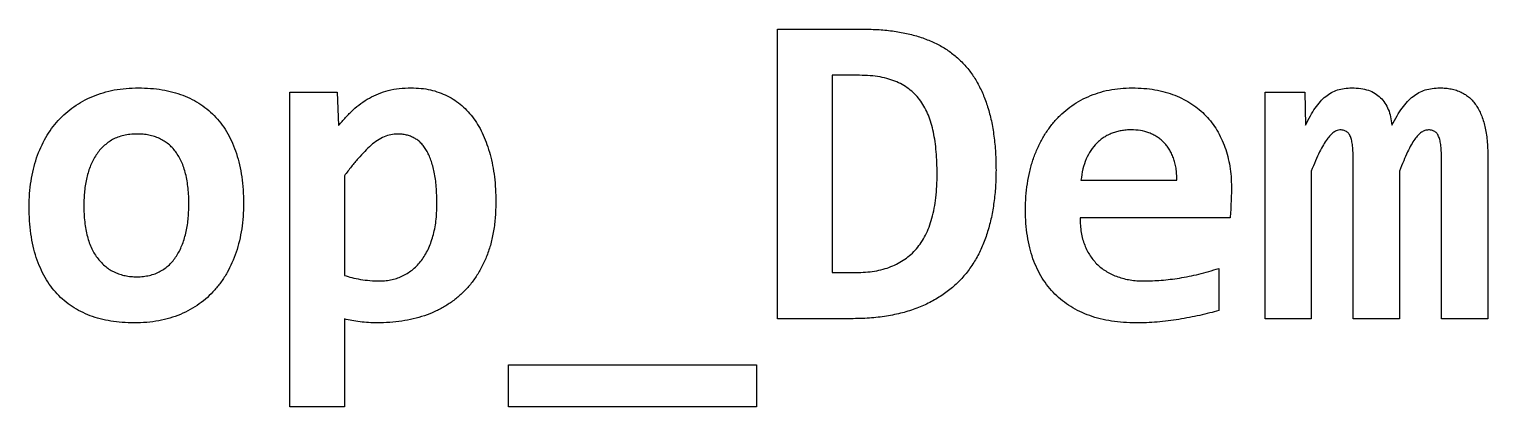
# Model space of a CAD drawing. Extents: x 0 to 260, y 0 to 99.
# Drawn here: x 160.17 to 176.14, y 24.55 to 28.7 of the extents above; entities that cross this region are included whole.
import ezdxf

# ---------------------------------------------------------------- set-up
doc = ezdxf.new("R2010")
doc.units = 0
doc.layers.get('0').update_dxf_attribs({"linetype": 'CONTINUOUS'})

msp = doc.modelspace()

# ---------------------------------------------------------------- linework, layer by layer
at = {"color": 7}
for points in [[(168.358801, 25.520751), (168.358801, 28.695751), (169.297064, 28.695751)], [(169.258237, 28.189629), (168.95699, 28.189629), (168.95699, 26.026951), (169.217258, 26.026951)], [(163.61931, 24.554466), (163.021121, 24.554466), (163.021121, 28.005532), (163.539501, 28.005532), (163.553868, 27.638872)], [(174.202643, 27.13791), (174.202643, 25.52083), (173.696482, 25.52083), (173.696482, 28.005611), (174.130745, 28.005611), (174.140085, 27.643979)], [(175.168946, 25.520751), (174.662788, 25.520751), (174.662788, 27.218264)], [(176.135146, 27.301555), (176.135197, 25.520724), (175.629091, 25.520724), (175.629091, 27.218238)], [(163.619323, 27.088248), (163.619323, 25.996154)], [(171.681913, 27.039115), (172.730179, 27.039247)], [(175.168946, 27.137884), (175.168946, 25.520751)], [(173.31322, 26.625201), (171.671843, 26.625201)], [(173.190321, 26.07291), (173.190321, 25.61272)], [(164.075152, 25.938739), (164.075139, 25.938581)], [(163.61932, 25.518607), (163.61931, 24.554466)], [(169.163328, 25.520671), (168.358801, 25.520751)], [(172.146367, 25.479555), (172.14637, 25.479767)]]:
    msp.add_lwpolyline(points, dxfattribs=at)
for points in [[(170.104475, 27.234113)], [(160.173249, 26.893224)], [(161.418508, 25.984539)], [(168.128728, 24.554466), (165.413873, 24.554466), (165.413873, 25.014603), (168.128728, 25.014603)]]:
    msp.add_lwpolyline(points, close=True, dxfattribs=at)
for points in [[(169.297064, 28.695751), (169.355833, 28.695751), (169.4146, 28.693105), (169.473216, 28.68993)], [(169.473216, 28.68993), (169.528273, 28.68649), (169.583195, 28.680405), (169.637861, 28.672732)], [(169.637861, 28.672732), (169.689502, 28.665323), (169.740916, 28.656328), (169.791721, 28.644686)], [(169.791721, 28.644686), (169.839555, 28.633573), (169.886855, 28.62008), (169.933361, 28.604416)], [(169.933361, 28.604416), (169.977803, 28.589335), (170.021523, 28.572164), (170.064213, 28.552664)], [(170.064213, 28.552664), (170.105192, 28.533878), (170.145223, 28.513029), (170.183564, 28.489376)], [(170.183564, 28.489376), (170.221161, 28.466092), (170.257137, 28.440348), (170.291411, 28.412461)], [(170.291411, 28.412461), (170.325246, 28.384918), (170.357424, 28.355391), (170.387753, 28.324011)], [(170.387753, 28.324011), (170.418387, 28.29234), (170.447131, 28.258791), (170.473312, 28.223363)], [(169.375423, 28.185396), (169.336445, 28.188306), (169.297339, 28.1891), (169.258237, 28.189629)], [(169.481831, 28.171637), (169.446628, 28.177987), (169.411079, 28.18275), (169.375423, 28.185396)], [(169.578893, 28.148619), (169.547003, 28.158144), (169.514565, 28.165552), (169.481831, 28.171637)], [(169.665891, 28.116975), (169.637609, 28.12941), (169.608487, 28.139729), (169.578893, 28.148619)], [(169.743538, 28.076731), (169.718588, 28.091813), (169.692611, 28.10528), (169.665891, 28.116975)], [(170.473312, 28.223363), (170.500225, 28.186957), (170.524427, 28.148539), (170.546646, 28.109037)], [(170.546646, 28.109037), (170.569744, 28.068), (170.590692, 28.025773), (170.609196, 27.982513)], [(160.756341, 27.906313), (160.791041, 27.925628), (160.826852, 27.942799), (160.863471, 27.958092)], [(160.863471, 27.958092), (160.901052, 27.973703), (160.939483, 27.987435), (160.978506, 27.999076)], [(160.978506, 27.999076), (161.018458, 28.010982), (161.059032, 28.020772), (161.100013, 28.028551)], [(161.100013, 28.028551), (161.142807, 28.036488), (161.186045, 28.042309), (161.229429, 28.045749)], [(161.229429, 28.045749), (161.27462, 28.049453), (161.319967, 28.050511), (161.365314, 28.05157)], [(161.365314, 28.05157), (161.409454, 28.05157), (161.453592, 28.048924), (161.497608, 28.046542)], [(161.497608, 28.046542), (161.539505, 28.043632), (161.58129, 28.038605), (161.622711, 28.031461)], [(161.622711, 28.031461), (161.66239, 28.024582), (161.701737, 28.015851), (161.740622, 28.005532)], [(161.740622, 28.005532), (161.777831, 27.995478), (161.814624, 27.983836), (161.850626, 27.970316)], [(161.850626, 27.970316), (161.88544, 27.957087), (161.919518, 27.941926), (161.95272, 27.925019)], [(163.89251, 27.940101), (163.924758, 27.958092), (163.958191, 27.973835), (163.992449, 27.987567)], [(163.992449, 27.987567), (164.027369, 28.00159), (164.063143, 28.013496), (164.099576, 28.022783)], [(164.099576, 28.022783), (164.138303, 28.032837), (164.177774, 28.039981), (164.217488, 28.044479)], [(164.217488, 28.044479), (164.261149, 28.049241), (164.305104, 28.050564), (164.349062, 28.051622)], [(164.349062, 28.051622), (164.385297, 28.05157), (164.421534, 28.048977), (164.457626, 28.045802)], [(164.457626, 28.045802), (164.491927, 28.042627), (164.526095, 28.0376), (164.559721, 28.029927)], [(164.559721, 28.029927), (164.592156, 28.022783), (164.624083, 28.013258), (164.655347, 28.001881)], [(164.655347, 28.001881), (164.685763, 27.990768), (164.715547, 27.978068), (164.744498, 27.963781)], [(164.744498, 27.963781), (164.773258, 27.949493), (164.801195, 27.93346), (164.8279, 27.915627)], [(169.81328, 28.027836), (169.791187, 28.045563), (169.76784, 28.061994), (169.743538, 28.076731)], [(169.874393, 27.97103), (169.855369, 27.991403), (169.834928, 28.010347), (169.81328, 28.027836)], [(169.927598, 27.905599), (169.911353, 27.928618), (169.89361, 27.950499), (169.874393, 27.97103)], [(170.609196, 27.982513), (170.62867, 27.936978), (170.645434, 27.890306), (170.660245, 27.843025)], [(171.655309, 27.902715), (171.688953, 27.922294), (171.72391, 27.939545), (171.75956, 27.955208)], [(171.75956, 27.955208), (171.79598, 27.971348), (171.833125, 27.985582), (171.871002, 27.997621)], [(171.871002, 27.997621), (171.909666, 28.009792), (171.949091, 28.019846), (171.988914, 28.027836)], [(171.988914, 28.027836), (172.029795, 28.036038), (172.071094, 28.042124), (172.112578, 28.045828)], [(172.112578, 28.045828), (172.155821, 28.049532), (172.199266, 28.050591), (172.242718, 28.051649)], [(172.242718, 28.051649), (172.285419, 28.051596), (172.32812, 28.049003), (172.370697, 28.046622)], [(172.370697, 28.046622), (172.411162, 28.043711), (172.451517, 28.038684), (172.491485, 28.031541)], [(172.491485, 28.031541), (172.529511, 28.024661), (172.567185, 28.016195), (172.604364, 28.005611)], [(172.604364, 28.005611), (172.639913, 27.995557), (172.675005, 27.983916), (172.709335, 27.970395)], [(172.709335, 27.970395), (172.742654, 27.957166), (172.77525, 27.942244), (172.807117, 27.925813)], [(174.301859, 27.901366), (174.320089, 27.921738), (174.339652, 27.940894), (174.360814, 27.958172)], [(174.360814, 27.958172), (174.38034, 27.974047), (174.401247, 27.988466), (174.423364, 28.000584)], [(174.423364, 28.000584), (174.444663, 28.012226), (174.467102, 28.022016), (174.490229, 28.029345)], [(174.490229, 28.029345), (174.514333, 28.037017), (174.539206, 28.042574), (174.564283, 28.045749)], [(174.564283, 28.045749), (174.591676, 28.049453), (174.619322, 28.050511), (174.646966, 28.05157)], [(174.646966, 28.05157), (174.679433, 28.051596), (174.711902, 28.048924), (174.744028, 28.04522)], [(174.744028, 28.04522), (174.772825, 28.041251), (174.80135, 28.034636), (174.828867, 28.025111)], [(174.828867, 28.025111), (174.853949, 28.01638), (174.878177, 28.005267), (174.900765, 27.991324)], [(174.900765, 27.991324), (174.922593, 27.97783), (174.942902, 27.961902), (174.961158, 27.943858)], [(174.961158, 27.943858), (174.979256, 27.925866), (174.995345, 27.906128), (175.009331, 27.884908)], [(175.256658, 27.901313), (175.275497, 27.921686), (175.295459, 27.940815), (175.317052, 27.958119)], [(175.317052, 27.958119), (175.337055, 27.974258), (175.358436, 27.988466), (175.381042, 28.000531)], [(175.381042, 28.000531), (175.403055, 28.012173), (175.426232, 28.021963), (175.450063, 28.029292)], [(175.450063, 28.029292), (175.474908, 28.036965), (175.500493, 28.042521), (175.526274, 28.045696)], [(175.526274, 28.045696), (175.553915, 28.049135), (175.581794, 28.050458), (175.609676, 28.051517)], [(175.609676, 28.051517), (175.631266, 28.051543), (175.652864, 28.051543), (175.674385, 28.048606)], [(175.674385, 28.048606), (175.69489, 28.04596), (175.715332, 28.044108), (175.735496, 28.039875)], [(175.735496, 28.039875), (175.754467, 28.035906), (175.773204, 28.030879), (175.791577, 28.024794)], [(175.791577, 28.024794), (175.809225, 28.018973), (175.82656, 28.012094), (175.843343, 28.003892)], [(175.843343, 28.003892), (175.859694, 27.995954), (175.87555, 27.987223), (175.890796, 27.977301)], [(175.890796, 27.977301), (175.905903, 27.967511), (175.920429, 27.956663), (175.933933, 27.944942)], [(175.933933, 27.944942), (175.947559, 27.933036), (175.960154, 27.919807), (175.972041, 27.906102)], [(160.567971, 27.774736), (160.596715, 27.799871), (160.627137, 27.82334), (160.658561, 27.845221)], [(160.658561, 27.845221), (160.690134, 27.867181), (160.722715, 27.887687), (160.756341, 27.906313)], [(161.95272, 27.925019), (161.985383, 27.908351), (162.017197, 27.890041), (162.047626, 27.869642)], [(162.047626, 27.869642), (162.077456, 27.849534), (162.105956, 27.827679), (162.133185, 27.804237)], [(162.133185, 27.804237), (162.160693, 27.780425), (162.186906, 27.755368), (162.211552, 27.728725)], [(163.632242, 27.728011), (163.658225, 27.756162), (163.685225, 27.783388), (163.713485, 27.809264)], [(163.713485, 27.809264), (163.740997, 27.8344), (163.769701, 27.858344), (163.799763, 27.880437)], [(163.799763, 27.880437), (163.829405, 27.902133), (163.860366, 27.922241), (163.89251, 27.940101)], [(164.8279, 27.915627), (164.854493, 27.8979), (164.879864, 27.878267), (164.90411, 27.857365)], [(164.90411, 27.857365), (164.928399, 27.836463), (164.951569, 27.814212), (164.973132, 27.790505)], [(164.973132, 27.790505), (164.995278, 27.766163), (165.015743, 27.740314), (165.034965, 27.713591)], [(169.972892, 27.832256), (169.95924, 27.857656), (169.944201, 27.88213), (169.927598, 27.905599)], [(170.010997, 27.751744), (169.999647, 27.779207), (169.987, 27.806116), (169.972892, 27.832256)], [(170.660245, 27.843025), (170.675961, 27.792833), (170.689492, 27.741981), (170.700507, 27.690598)], [(171.471251, 27.766851), (171.499244, 27.792781), (171.528965, 27.816778), (171.559683, 27.839453)], [(171.559683, 27.839453), (171.590467, 27.862207), (171.622254, 27.883533), (171.655309, 27.902715)], [(172.807117, 27.925813), (172.837687, 27.909938), (172.867582, 27.892978), (172.896271, 27.874034)], [(172.896271, 27.874034), (172.92428, 27.855513), (172.951137, 27.835299), (172.976794, 27.813656)], [(172.976794, 27.813656), (173.002194, 27.792225), (173.026443, 27.769391), (173.049412, 27.745341)], [(174.193293, 27.745341), (174.20975, 27.77463), (174.22731, 27.803311), (174.246498, 27.830907)], [(174.246498, 27.830907), (174.263563, 27.855513), (174.281907, 27.879114), (174.301859, 27.901366)], [(175.009331, 27.884908), (175.023804, 27.862948), (175.036025, 27.839506), (175.046, 27.815164)], [(175.046, 27.815164), (175.056662, 27.789235), (175.064732, 27.762115), (175.070447, 27.734652)], [(175.141623, 27.745288), (175.159376, 27.774577), (175.178093, 27.803311), (175.198421, 27.830854)], [(175.198421, 27.830854), (175.216518, 27.85546), (175.235896, 27.878982), (175.256658, 27.901313)], [(175.972041, 27.906102), (175.984371, 27.891814), (175.995933, 27.87705), (176.006551, 27.861546)], [(176.006551, 27.861546), (176.017611, 27.845406), (176.027612, 27.828526), (176.036748, 27.811196)], [(176.036748, 27.811196), (176.046273, 27.793204), (176.054872, 27.774683), (176.062624, 27.755845)], [(160.414107, 27.605059), (160.436623, 27.636094), (160.460978, 27.665781), (160.486725, 27.694223)], [(160.486725, 27.694223), (160.512337, 27.722507), (160.539322, 27.749574), (160.567971, 27.774736)], [(162.211552, 27.728725), (162.236423, 27.701843), (162.259709, 27.67348), (162.281293, 27.6439)], [(162.281293, 27.6439), (162.303465, 27.613472), (162.323867, 27.581749), (162.342407, 27.548993)], [(163.553868, 27.638872), (163.579638, 27.668903), (163.605398, 27.698933), (163.632242, 27.728011)], [(165.034965, 27.713591), (165.054809, 27.685968), (165.073338, 27.657446), (165.090327, 27.628025)], [(165.090327, 27.628025), (165.107975, 27.597492), (165.123937, 27.56598), (165.138497, 27.533833)], [(170.042634, 27.662579), (170.033638, 27.692821), (170.023054, 27.722587), (170.010997, 27.751744)], [(170.066367, 27.566244), (170.059726, 27.598656), (170.052079, 27.630882), (170.042634, 27.662579)], [(170.700507, 27.690598), (170.712334, 27.635486), (170.72125, 27.579738), (170.728547, 27.523805)], [(171.319547, 27.590692), (171.341904, 27.622812), (171.365945, 27.653742), (171.391445, 27.683428)], [(171.391445, 27.683428), (171.416528, 27.712665), (171.44301, 27.740711), (171.471251, 27.766851)], [(173.049412, 27.745341), (173.072324, 27.721264), (173.09397, 27.696208), (173.114118, 27.669855)], [(173.114118, 27.669855), (173.134359, 27.643397), (173.153094, 27.615774), (173.170199, 27.587173)], [(174.140085, 27.643979), (174.157336, 27.678031), (174.174597, 27.712083), (174.193293, 27.745341)], [(175.070447, 27.734652), (175.076638, 27.70478), (175.080025, 27.674406), (175.083385, 27.643979)], [(175.083385, 27.643979), (175.102382, 27.677951), (175.121398, 27.711977), (175.141623, 27.745288)], [(176.062624, 27.755845), (176.070985, 27.735472), (176.078393, 27.71494), (176.084902, 27.694012)], [(176.084902, 27.694012), (176.091781, 27.672051), (176.097681, 27.649641), (176.102867, 27.627151)], [(176.102867, 27.627151), (176.108476, 27.60281), (176.113265, 27.578415), (176.117234, 27.553809)], [(160.296196, 27.399451), (160.312732, 27.435963), (160.330938, 27.471735), (160.35084, 27.506581)], [(160.35084, 27.506581), (160.370208, 27.540474), (160.391197, 27.573467), (160.414107, 27.605059)], [(161.082051, 27.484435), (161.063847, 27.474646), (161.046186, 27.463533), (161.029565, 27.451362)], [(161.139569, 27.511052), (161.119857, 27.503379), (161.100656, 27.494648), (161.082051, 27.484435)], [(161.202838, 27.530367), (161.181354, 27.52534), (161.160166, 27.51899), (161.139569, 27.511052)], [(161.27186, 27.541744), (161.248656, 27.539098), (161.225569, 27.535658), (161.202838, 27.530367)], [(161.346642, 27.545448), (161.321665, 27.545422), (161.296691, 27.545422), (161.27186, 27.541744)], [(161.414952, 27.542538), (161.392251, 27.545183), (161.369457, 27.545183), (161.346642, 27.545448)], [(161.478942, 27.533277), (161.457775, 27.537511), (161.436418, 27.540686), (161.414952, 27.542538)], [(161.538616, 27.518196), (161.519063, 27.524546), (161.49909, 27.529308), (161.478942, 27.533277)], [(161.593977, 27.4965), (161.575985, 27.504702), (161.557494, 27.512111), (161.538616, 27.518196)], [(161.645026, 27.469195), (161.628595, 27.479249), (161.611514, 27.48851), (161.593977, 27.4965)], [(161.691759, 27.436122), (161.676943, 27.448028), (161.661287, 27.459141), (161.645026, 27.469195)], [(162.342407, 27.548993), (162.36151, 27.515206), (162.378668, 27.480334), (162.394172, 27.444748)], [(163.981686, 27.476471), (163.956868, 27.460332), (163.933529, 27.442022), (163.911227, 27.422549)], [(164.052864, 27.514598), (164.028046, 27.504014), (164.00426, 27.49105), (163.981686, 27.476471)], [(164.126201, 27.537616), (164.101066, 27.532854), (164.076496, 27.524652), (164.052864, 27.514598)], [(164.200993, 27.545554), (164.175858, 27.542908), (164.150778, 27.542379), (164.126201, 27.537616)], [(164.250624, 27.542643), (164.23414, 27.545289), (164.217578, 27.545289), (164.200993, 27.545554)], [(164.298077, 27.534706), (164.282467, 27.53841), (164.266586, 27.541056), (164.250624, 27.542643)], [(164.341934, 27.520948), (164.32762, 27.526504), (164.312978, 27.531002), (164.298077, 27.534706)], [(164.382916, 27.502162), (164.369713, 27.509306), (164.355973, 27.515391), (164.341934, 27.520948)], [(164.421024, 27.477821), (164.408959, 27.486816), (164.396206, 27.495018), (164.382916, 27.502162)], [(164.456253, 27.446891), (164.445246, 27.458003), (164.433499, 27.468322), (164.421024, 27.477821)], [(165.138497, 27.533833), (165.153631, 27.500416), (165.167247, 27.466311), (165.179478, 27.431757)], [(170.084332, 27.462713), (170.079305, 27.497373), (170.073405, 27.531928), (170.066367, 27.566244)], [(170.728547, 27.523805), (170.736353, 27.463851), (170.742279, 27.403658), (170.745798, 27.343333)], [(171.202353, 27.379316), (171.218916, 27.416993), (171.237045, 27.454008), (171.256994, 27.490044)], [(171.256994, 27.490044), (171.27615, 27.524599), (171.296978, 27.558254), (171.319547, 27.590692)], [(171.894008, 27.480281), (171.880805, 27.469698), (171.868052, 27.458321), (171.855903, 27.446494)], [(171.934272, 27.509756), (171.920302, 27.50076), (171.906938, 27.490706), (171.894008, 27.480281)], [(171.97741, 27.534097), (171.962646, 27.526689), (171.948158, 27.518487), (171.934272, 27.509756)], [(172.023424, 27.555), (172.00776, 27.548914), (171.992443, 27.54177), (171.97741, 27.534097)], [(172.071596, 27.570875), (172.055271, 27.566641), (172.039156, 27.56135), (172.023424, 27.555)], [(172.121923, 27.581722), (172.105016, 27.578812), (172.08818, 27.575372), (172.071596, 27.570875)], [(172.175128, 27.588866), (172.157295, 27.58622), (172.139568, 27.584897), (172.121923, 27.581722)], [(172.231267, 27.591512), (172.212482, 27.591459), (172.19376, 27.591459), (172.175128, 27.588866)], [(172.331981, 27.583574), (172.298765, 27.588866), (172.265046, 27.590189), (172.231267, 27.591512)], [(172.426167, 27.558439), (172.395655, 27.569816), (172.364053, 27.578547), (172.331981, 27.583574)], [(172.470024, 27.539654), (172.455763, 27.546533), (172.441089, 27.552883), (172.426167, 27.558439)], [(172.511006, 27.516635), (172.497803, 27.525102), (172.484098, 27.532775), (172.470024, 27.539654)], [(172.549831, 27.488589), (172.537422, 27.498643), (172.524457, 27.507904), (172.511006, 27.516635)], [(172.58506, 27.456971), (172.573868, 27.468084), (172.56212, 27.478667), (172.549831, 27.488589)], [(173.170199, 27.587173), (173.187609, 27.558095), (173.203322, 27.528012), (173.217652, 27.497294)], [(173.217652, 27.497294), (173.232337, 27.465835), (173.245558, 27.433688), (173.257197, 27.400959)], [(174.375196, 27.488166), (174.360882, 27.468851), (174.347931, 27.448478), (174.335652, 27.427761)], [(174.413302, 27.533462), (174.39957, 27.519439), (174.386923, 27.504067), (174.375196, 27.488166)], [(174.44997, 27.565821), (174.436767, 27.556031), (174.42465, 27.545183), (174.413302, 27.533462)], [(174.48448, 27.585136), (174.472071, 27.580902), (174.460667, 27.573758), (174.44997, 27.565821)], [(174.516897, 27.591486), (174.505837, 27.58884), (174.49483, 27.588575), (174.48448, 27.585136)], [(174.560815, 27.585665), (174.546765, 27.589898), (174.531859, 27.590692), (174.516897, 27.591486)], [(174.594605, 27.567673), (174.584498, 27.575611), (174.572988, 27.581961), (174.560815, 27.585665)], [(174.620481, 27.538913), (174.613575, 27.549761), (174.604818, 27.55955), (174.594605, 27.567673)], [(174.638446, 27.497955), (174.633975, 27.512243), (174.628471, 27.526319), (174.620481, 27.538913)], [(174.65067, 27.445462), (174.647733, 27.463189), (174.643844, 27.480731), (174.638446, 27.497955)], [(175.335031, 27.488139), (175.32114, 27.468825), (175.308652, 27.448478), (175.296923, 27.427735)], [(175.372416, 27.533436), (175.358817, 27.519413), (175.346461, 27.504067), (175.335031, 27.488139)], [(175.409804, 27.565794), (175.396205, 27.556269), (175.383875, 27.545157), (175.372416, 27.533436)], [(175.44719, 27.585109), (175.433855, 27.580876), (175.421367, 27.573732), (175.409804, 27.565794)], [(175.484634, 27.591459), (175.471881, 27.588813), (175.459207, 27.588813), (175.44719, 27.585109)], [(175.528549, 27.585638), (175.514527, 27.589872), (175.499604, 27.590665), (175.484634, 27.591459)], [(175.561622, 27.567647), (175.551806, 27.575584), (175.540482, 27.581934), (175.528549, 27.585638)], [(175.586784, 27.538886), (175.580037, 27.549734), (175.571597, 27.559524), (175.561622, 27.567647)], [(175.604749, 27.497929), (175.600252, 27.512216), (175.594669, 27.526239), (175.586784, 27.538886)], [(175.616973, 27.445436), (175.614063, 27.463163), (175.610173, 27.480731), (175.604749, 27.497929)], [(176.117234, 27.553809), (176.121441, 27.52788), (176.124748, 27.50166), (176.127288, 27.475439)], [(176.127288, 27.475439), (176.130014, 27.447473), (176.131866, 27.419401), (176.13303, 27.391328)], [(160.250182, 27.283696), (160.263702, 27.32296), (160.279059, 27.361616), (160.296196, 27.399451)], [(160.902306, 27.316213), (160.890506, 27.298221), (160.87934, 27.279806), (160.869233, 27.260836)], [(160.939694, 27.367251), (160.926095, 27.351112), (160.913897, 27.333861), (160.902306, 27.316213)], [(160.982832, 27.411833), (160.967698, 27.397811), (160.953024, 27.383047), (160.939694, 27.367251)], [(161.029565, 27.451362), (161.013161, 27.439191), (160.99777, 27.425698), (160.982832, 27.411833)], [(161.73418, 27.396567), (161.720924, 27.41059), (161.706772, 27.423925), (161.691759, 27.436122)], [(161.772285, 27.350556), (161.760511, 27.366696), (161.747838, 27.382041), (161.73418, 27.396567)], [(161.806078, 27.298777), (161.795706, 27.316504), (161.784488, 27.33394), (161.772285, 27.350556)], [(162.394172, 27.444748), (162.410365, 27.407574), (162.424753, 27.369659), (162.43731, 27.331136)], [(162.43731, 27.331136), (162.450486, 27.290734), (162.461652, 27.249644), (162.471103, 27.208184)], [(163.841486, 27.355689), (163.816826, 27.330289), (163.7929, 27.304042), (163.769588, 27.277319)], [(163.911227, 27.422549), (163.886938, 27.401382), (163.863898, 27.378813), (163.841486, 27.355689)], [(164.488606, 27.409505), (164.478711, 27.422734), (164.467863, 27.43517), (164.456253, 27.446891)], [(164.517366, 27.365664), (164.508556, 27.380745), (164.49911, 27.395535), (164.488606, 27.409505)], [(164.543243, 27.316054), (164.535411, 27.332988), (164.526759, 27.349524), (164.517366, 27.365664)], [(164.566261, 27.259248), (164.559435, 27.278563), (164.551842, 27.297507), (164.543243, 27.316054)], [(165.179478, 27.431757), (165.192443, 27.395085), (165.203873, 27.357858), (165.21399, 27.320314)], [(165.21399, 27.320314), (165.224547, 27.281103), (165.233675, 27.241521), (165.241311, 27.201675)], [(170.09727, 27.351985), (170.094016, 27.389), (170.08965, 27.425936), (170.084332, 27.462713)], [(170.104467, 27.234086), (170.102879, 27.27343), (170.100736, 27.312773), (170.09727, 27.351985)], [(170.745798, 27.343333), (170.749582, 27.278483), (170.750561, 27.213502), (170.75154, 27.14852)], [(171.156339, 27.260677), (171.169833, 27.300894), (171.185274, 27.340475), (171.202353, 27.379316)], [(171.789757, 27.366696), (171.770019, 27.337009), (171.753543, 27.305286), (171.739428, 27.272504)], [(171.855903, 27.446494), (171.831164, 27.422417), (171.808921, 27.395482), (171.789757, 27.366696)], [(172.617416, 27.421015), (172.607362, 27.433715), (172.596514, 27.445621), (172.58506, 27.456971)], [(172.646173, 27.380031), (172.637336, 27.394318), (172.627811, 27.407944), (172.617416, 27.421015)], [(172.671335, 27.334734), (172.663715, 27.350344), (172.655301, 27.365373), (172.646173, 27.380031)], [(172.692899, 27.28441), (172.686549, 27.301608), (172.679379, 27.318356), (172.671335, 27.334734)], [(173.257197, 27.400959), (173.269129, 27.367436), (173.279369, 27.333332), (173.288111, 27.298856)], [(174.293234, 27.349418), (174.277517, 27.317562), (174.263198, 27.285045), (174.249376, 27.252343)], [(174.335652, 27.427761), (174.320491, 27.402097), (174.306378, 27.376035), (174.293234, 27.349418)], [(174.657867, 27.381459), (174.656279, 27.402891), (174.654189, 27.424295), (174.65067, 27.445462)], [(174.661465, 27.305974), (174.660671, 27.331109), (174.659613, 27.356324), (174.657867, 27.381459)], [(174.662788, 27.218264), (174.662523, 27.247501), (174.662259, 27.276737), (174.661465, 27.305974)], [(175.256661, 27.349392), (175.241606, 27.31743), (175.22766, 27.284992), (175.21424, 27.252316)], [(175.296923, 27.427735), (175.28245, 27.40207), (175.269181, 27.375956), (175.256661, 27.349392)], [(175.62417, 27.381433), (175.622582, 27.402864), (175.620466, 27.424269), (175.616973, 27.445436)], [(175.627768, 27.305947), (175.626974, 27.331083), (175.625916, 27.356297), (175.62417, 27.381433)], [(175.629091, 27.218238), (175.628827, 27.247474), (175.628562, 27.276711), (175.627768, 27.305947)], [(176.13303, 27.391328), (176.134353, 27.361377), (176.134617, 27.331427), (176.135146, 27.301555)], [(160.189071, 27.029881), (160.195845, 27.07359), (160.203967, 27.117035), (160.214233, 27.16003)], [(160.214233, 27.16003), (160.224208, 27.201781), (160.23622, 27.243082), (160.250182, 27.283696)], [(160.841195, 27.201172), (160.832358, 27.180006), (160.824394, 27.158363), (160.817462, 27.136455)], [(160.869233, 27.260836), (160.858888, 27.241521), (160.849654, 27.221466), (160.841195, 27.201172)], [(161.835555, 27.241257), (161.826797, 27.260836), (161.816902, 27.28015), (161.806078, 27.298777)], [(161.860002, 27.177995), (161.852726, 27.199426), (161.844762, 27.220619), (161.835555, 27.241257)], [(161.880852, 27.108251), (161.874846, 27.131798), (161.867808, 27.155002), (161.860002, 27.177995)], [(162.471103, 27.208184), (162.481077, 27.164448), (162.489174, 27.120316), (162.49555, 27.075892)], [(163.695533, 27.188181), (163.669551, 27.155293), (163.644437, 27.121771), (163.619323, 27.088248)], [(163.769588, 27.277319), (163.744188, 27.248215), (163.719491, 27.218476), (163.695533, 27.188181)], [(164.585682, 27.196701), (164.57994, 27.217867), (164.573564, 27.238664), (164.566261, 27.259248)], [(164.602218, 27.126957), (164.597482, 27.150504), (164.591952, 27.173629), (164.585682, 27.196701)], [(165.241311, 27.201675), (165.249302, 27.159977), (165.255652, 27.117987), (165.260732, 27.075839)], [(170.107359, 27.109653), (170.106565, 27.151192), (170.106036, 27.192653), (170.104475, 27.234113)], [(170.75154, 27.14852), (170.750481, 27.088327), (170.749423, 27.028108), (170.745798, 26.968048)], [(171.12039, 27.134153), (171.130497, 27.176831), (171.142377, 27.219111), (171.156339, 27.260677)], [(171.702762, 27.163231), (171.692972, 27.122379), (171.687442, 27.080602), (171.681913, 27.039115)], [(171.739428, 27.272504), (171.724188, 27.237129), (171.711702, 27.200564), (171.702762, 27.163231)], [(172.71015, 27.229774), (172.705308, 27.248294), (172.69954, 27.266498), (172.692899, 27.28441)], [(172.722373, 27.170798), (172.719304, 27.190642), (172.71523, 27.210353), (172.71015, 27.229774)], [(172.728856, 27.107536), (172.727797, 27.128703), (172.725628, 27.149843), (172.722373, 27.170798)], [(173.288111, 27.298856), (173.29708, 27.263508), (173.304409, 27.227736), (173.310389, 27.191727)], [(173.310389, 27.191727), (173.31658, 27.154553), (173.321289, 27.117141), (173.324041, 27.07957)], [(174.249376, 27.252343), (174.233343, 27.214428), (174.217994, 27.176222), (174.202643, 27.13791)], [(175.21424, 27.252316), (175.198656, 27.214401), (175.183805, 27.176196), (175.168946, 27.137884)], [(160.173249, 26.893277), (160.176477, 26.938997), (160.182033, 26.984558), (160.189071, 27.029881)], [(160.798756, 27.067425), (160.787511, 27.019112), (160.779203, 26.970085), (160.774309, 26.920767)], [(160.817462, 27.136455), (160.810265, 27.113701), (160.80418, 27.090682), (160.798756, 27.067425)], [(161.896674, 27.032765), (161.892467, 27.058165), (161.887228, 27.083353), (161.880852, 27.108251)], [(161.907469, 26.950797), (161.904558, 26.978208), (161.901198, 27.005566), (161.896674, 27.032765)], [(162.49555, 27.075892), (162.502244, 27.02914), (162.507033, 26.982124), (162.509917, 26.934975)], [(164.615156, 27.05073), (164.611558, 27.07613), (164.607325, 27.101689), (164.602218, 27.126957)], [(164.624496, 26.967333), (164.622115, 26.995221), (164.619046, 27.023028), (164.615156, 27.05073)], [(165.260732, 27.075839), (165.266076, 27.031416), (165.269966, 26.986807), (165.272241, 26.942119)], [(170.10376, 26.974398), (170.106142, 27.019403), (170.106724, 27.064488), (170.107359, 27.109653)], [(171.078692, 26.860918), (171.081867, 26.907855), (171.087317, 26.954633), (171.094514, 27.001121)], [(171.094514, 27.001121), (171.101446, 27.045782), (171.109965, 27.09018), (171.12039, 27.134153)], [(172.730179, 27.039247), (172.73007, 27.062001), (172.729962, 27.084808), (172.728856, 27.107536)], [(173.324041, 27.07957), (173.326899, 27.040597), (173.327639, 27.001491), (173.328354, 26.962386)], [(160.168222, 26.749343), (160.169016, 26.797418), (160.16981, 26.845413), (160.173249, 26.893224)], [(160.774309, 26.920767), (160.769176, 26.868961), (160.767773, 26.816838), (160.766398, 26.764689)], [(161.914665, 26.863088), (161.913078, 26.892377), (161.910591, 26.921613), (161.907469, 26.950797)], [(161.916782, 26.769663), (161.916517, 26.800805), (161.916253, 26.831973), (161.914665, 26.863088)], [(162.509917, 26.934975), (162.513013, 26.884731), (162.513992, 26.834354), (162.514944, 26.78403)], [(164.629523, 26.875311), (164.628465, 26.906029), (164.627142, 26.936721), (164.624496, 26.967333)], [(164.63164, 26.776093), (164.631111, 26.809166), (164.630582, 26.842238), (164.629523, 26.875311)], [(165.272241, 26.942119), (165.274622, 26.895446), (165.275231, 26.848668), (165.275839, 26.801995)], [(170.075714, 26.731378), (170.083017, 26.769954), (170.088467, 26.808848), (170.092965, 26.847848)], [(170.092965, 26.847848), (170.097807, 26.889943), (170.101538, 26.932117), (170.10376, 26.974398)], [(170.745798, 26.968048), (170.742253, 26.910607), (170.736247, 26.853298), (170.728547, 26.796227)], [(171.073665, 26.713466), (171.074458, 26.762705), (171.075252, 26.811891), (171.078692, 26.860918)], [(173.32756, 26.893382), (173.327031, 26.864146), (173.325708, 26.834909), (173.324676, 26.805673)], [(173.328354, 26.962386), (173.32824, 26.939367), (173.328118, 26.916401), (173.32756, 26.893382)], [(160.173249, 26.595435), (160.17018, 26.646658), (160.169201, 26.697988), (160.168222, 26.749343)], [(160.766398, 26.764689), (160.766622, 26.73323), (160.766927, 26.701798), (160.768514, 26.670445)], [(160.768514, 26.670445), (160.770102, 26.640917), (160.773118, 26.611442), (160.776425, 26.582021)], [(161.908157, 26.608691), (161.913792, 26.662137), (161.9153, 26.715953), (161.916782, 26.769663)], [(162.514944, 26.78403), (162.513886, 26.736299), (162.513092, 26.688568), (162.509917, 26.640943)], [(164.620845, 26.591334), (164.624523, 26.621206), (164.627142, 26.651183), (164.628756, 26.681213)], [(164.628756, 26.681213), (164.630343, 26.712804), (164.631137, 26.744475), (164.63164, 26.776093)], [(165.275839, 26.801995), (165.275046, 26.747094), (165.273987, 26.692167), (165.270098, 26.637398)], [(170.050553, 26.623534), (170.060369, 26.659147), (170.068862, 26.695104), (170.075714, 26.731378)], [(170.728547, 26.796227), (170.721113, 26.741247), (170.71209, 26.686505), (170.700507, 26.632292)], [(171.078692, 26.566013), (171.075331, 26.615041), (171.074485, 26.664227), (171.073665, 26.713466)], [(173.320363, 26.712196), (173.318511, 26.683171), (173.315839, 26.654199), (173.31322, 26.625201)], [(173.324676, 26.805673), (173.323618, 26.774505), (173.322295, 26.743337), (173.320363, 26.712196)], [(160.187616, 26.45092), (160.180922, 26.498889), (160.176133, 26.547122), (160.173249, 26.595435)], [(160.776425, 26.582021), (160.779547, 26.554345), (160.782987, 26.526696), (160.787935, 26.499338)], [(161.88228, 26.458434), (161.893816, 26.50799), (161.902839, 26.558182), (161.908157, 26.608691)], [(162.509917, 26.640943), (162.506901, 26.595488), (162.501821, 26.550112), (162.494809, 26.505053)], [(164.587772, 26.425255), (164.595339, 26.451819), (164.601795, 26.478701), (164.607192, 26.505794)], [(164.607192, 26.505794), (164.612828, 26.534105), (164.617326, 26.56268), (164.620845, 26.591334)], [(165.270098, 26.637398), (165.266367, 26.585884), (165.259885, 26.534555), (165.251392, 26.483543)], [(169.979374, 26.43732), (169.994032, 26.466133), (170.007359, 26.495608), (170.018919, 26.525744)], [(170.018919, 26.525744), (170.031169, 26.557732), (170.041435, 26.590487), (170.050553, 26.623534)], [(170.700507, 26.632292), (170.689368, 26.580222), (170.675874, 26.528654), (170.660245, 26.477722)], [(171.094514, 26.42798), (171.087264, 26.473753), (171.081867, 26.519817), (171.078692, 26.566013)], [(171.671843, 26.625201), (171.672107, 26.597843), (171.672636, 26.570485), (171.674727, 26.543259)], [(171.674727, 26.543259), (171.676843, 26.517595), (171.680468, 26.491851), (171.684781, 26.466318)], [(160.212064, 26.316485), (160.20193, 26.360908), (160.193913, 26.405808), (160.187616, 26.45092)], [(160.787935, 26.499338), (160.792565, 26.473674), (160.798544, 26.448327), (160.805185, 26.423138)], [(160.805185, 26.423138), (160.811456, 26.399326), (160.818309, 26.375725), (160.826749, 26.352653)], [(160.826749, 26.352653), (160.834713, 26.330958), (160.844079, 26.309632), (160.85407, 26.288677)], [(161.839841, 26.323258), (161.848572, 26.344689), (161.856616, 26.366571), (161.863574, 26.38869)], [(161.863574, 26.38869), (161.870771, 26.411708), (161.876803, 26.434965), (161.88228, 26.458434)], [(162.468933, 26.374217), (162.458932, 26.332519), (162.447343, 26.291191), (162.433704, 26.250551)], [(162.494809, 26.505053), (162.487983, 26.461106), (162.479305, 26.41745), (162.468933, 26.374217)], [(164.534564, 26.281454), (164.545201, 26.303944), (164.554673, 26.327095), (164.563324, 26.350484)], [(164.563324, 26.350484), (164.572426, 26.37509), (164.580602, 26.40004), (164.587772, 26.425255)], [(165.251392, 26.483543), (165.243454, 26.435891), (165.233771, 26.388531), (165.221195, 26.341911)], [(169.880156, 26.287778), (169.899311, 26.310003), (169.917189, 26.333154), (169.933361, 26.357522)], [(169.933361, 26.357522), (169.950347, 26.383186), (169.965447, 26.409909), (169.979374, 26.43732)], [(170.660245, 26.477722), (170.645164, 26.428562), (170.628093, 26.380011), (170.608479, 26.332492)], [(171.12039, 26.299287), (171.10986, 26.341753), (171.101366, 26.384721), (171.094514, 26.42798)], [(171.684781, 26.466318), (171.688882, 26.442241), (171.693591, 26.418085), (171.699888, 26.394431)], [(171.699888, 26.394431), (171.705921, 26.371677), (171.713462, 26.349399), (171.722166, 26.327544)], [(160.246573, 26.192104), (160.23308, 26.232956), (160.221623, 26.274522), (160.212064, 26.316485)], [(160.290431, 26.077778), (160.274026, 26.115163), (160.259376, 26.153343), (160.246573, 26.192104)], [(160.85407, 26.288677), (160.863542, 26.268833), (160.87357, 26.249228), (160.884986, 26.230442)], [(160.884986, 26.230442), (160.896072, 26.212186), (160.908455, 26.19475), (160.921652, 26.177949)], [(161.743498, 26.157179), (161.756595, 26.173319), (161.768793, 26.190146), (161.780167, 26.207503)], [(161.780167, 26.207503), (161.791888, 26.225495), (161.802763, 26.243857), (161.81252, 26.26288)], [(161.81252, 26.26288), (161.822627, 26.282459), (161.831544, 26.302779), (161.839841, 26.323258)], [(162.433704, 26.250551), (162.420448, 26.211048), (162.405277, 26.172181), (162.388407, 26.134081)], [(164.461949, 26.160672), (164.475893, 26.179193), (164.488839, 26.198375), (164.500774, 26.218192)], [(164.500774, 26.218192), (164.513104, 26.238565), (164.524375, 26.259838), (164.534564, 26.281454)], [(165.178057, 26.211763), (165.162103, 26.171123), (165.144127, 26.13125), (165.124135, 26.092436)], [(165.221195, 26.341911), (165.209289, 26.297779), (165.194763, 26.254334), (165.178057, 26.211763)], [(169.753616, 26.173451), (169.776979, 26.189855), (169.799344, 26.207556), (169.820482, 26.226659)], [(169.820482, 26.226659), (169.841595, 26.245709), (169.861495, 26.266241), (169.880156, 26.287778)], [(170.54449, 26.198745), (170.521021, 26.156306), (170.494989, 26.115322), (170.46684, 26.07582)], [(170.608479, 26.332492), (170.589615, 26.286772), (170.5684, 26.242031), (170.54449, 26.198745)], [(171.156339, 26.179219), (171.142342, 26.218589), (171.130436, 26.2587), (171.12039, 26.299287)], [(171.722166, 26.327544), (171.730474, 26.306642), (171.739893, 26.286349), (171.750204, 26.266452)], [(171.750204, 26.266452), (171.760285, 26.246873), (171.771212, 26.227929), (171.783277, 26.209646)], [(171.783277, 26.209646), (171.794972, 26.191919), (171.807725, 26.17488), (171.821385, 26.158608)], [(160.342916, 25.972818), (160.323522, 26.00679), (160.30616, 26.041927), (160.290431, 26.077778)], [(160.921652, 26.177949), (160.934273, 26.16181), (160.947634, 26.146464), (160.961917, 26.131938)], [(160.961917, 26.131938), (160.97594, 26.117651), (160.990883, 26.104263), (161.006494, 26.091668)], [(161.006494, 26.091668), (161.021628, 26.079498), (161.037408, 26.068121), (161.053944, 26.057881)], [(161.053944, 26.057881), (161.07056, 26.047562), (161.08794, 26.038567), (161.105712, 26.030576)], [(161.105712, 26.030576), (161.123545, 26.022374), (161.141775, 26.01523), (161.160354, 26.00888)], [(161.5465, 26.014781), (161.566, 26.021924), (161.585047, 26.030656), (161.603298, 26.04071)], [(161.603298, 26.04071), (161.621264, 26.050499), (161.638451, 26.061876), (161.655064, 26.073783)], [(161.655064, 26.073783), (161.671654, 26.085689), (161.68765, 26.098653), (161.702517, 26.112597)], [(161.702517, 26.112597), (161.717202, 26.126355), (161.730772, 26.141489), (161.743498, 26.157179)], [(162.334485, 26.026237), (162.31517, 25.992079), (162.293991, 25.95898), (162.271215, 25.927018)], [(162.388407, 26.134081), (162.372135, 26.097304), (162.354281, 26.061215), (162.334485, 26.026237)], [(164.263512, 25.993878), (164.2828, 26.003668), (164.301575, 26.014251), (164.31959, 26.026237)], [(164.31959, 26.026237), (164.337608, 26.038143), (164.354841, 26.051108), (164.371359, 26.065051)], [(164.371359, 26.065051), (164.387975, 26.079074), (164.40386, 26.093891), (164.418809, 26.109634)], [(164.418809, 26.109634), (164.434155, 26.125773), (164.448516, 26.142892), (164.461949, 26.160672)], [(165.124135, 26.092436), (165.104953, 26.055182), (165.0839, 26.018882), (165.060863, 25.983851)], [(169.217258, 26.026951), (169.252527, 26.026951), (169.287799, 26.029597), (169.322948, 26.031185)], [(169.322948, 26.031185), (169.35617, 26.033831), (169.389285, 26.037799), (169.422167, 26.043356)], [(169.422167, 26.043356), (169.453385, 26.048647), (169.484392, 26.055262), (169.514914, 26.063464)], [(169.514914, 26.063464), (169.544164, 26.071401), (169.572972, 26.081191), (169.601192, 26.092224)], [(169.601192, 26.092224), (169.628447, 26.103072), (169.655157, 26.114978), (169.680998, 26.128869)], [(169.680998, 26.128869), (169.706081, 26.142363), (169.73033, 26.157153), (169.753616, 26.173451)], [(170.46684, 26.07582), (170.439017, 26.036767), (170.409137, 25.99917), (170.376969, 25.963637)], [(171.202353, 26.068491), (171.185075, 26.104554), (171.169737, 26.141542), (171.156339, 26.179219)], [(171.257714, 25.967103), (171.237447, 25.999885), (171.219, 26.033751), (171.202353, 26.068491)], [(171.821385, 26.158608), (171.834905, 26.142468), (171.849317, 26.127123), (171.864523, 26.112571)], [(171.864523, 26.112571), (171.879763, 26.098018), (171.895812, 26.084234), (171.912693, 26.071587)], [(171.912693, 26.071587), (171.929732, 26.058887), (171.947615, 26.047245), (171.965898, 26.036371)], [(171.965898, 26.036371), (171.984604, 26.025258), (172.003731, 26.014675), (172.023416, 26.005441)], [(172.971031, 26.009674), (173.007433, 26.01867), (173.043607, 26.028724), (173.079598, 26.039149)], [(173.079598, 26.039149), (173.116634, 26.049997), (173.153477, 26.061374), (173.190321, 26.07291)], [(160.404029, 25.878626), (160.381937, 25.908868), (160.361482, 25.9403), (160.342916, 25.972818)], [(160.473771, 25.793774), (160.448874, 25.820629), (160.425651, 25.849046), (160.404029, 25.878626)], [(161.160354, 26.00888), (161.179431, 26.00253), (161.198893, 25.997239), (161.218592, 25.993005)], [(161.218592, 25.993005), (161.239229, 25.988507), (161.260142, 25.985597), (161.281142, 25.983745)], [(161.281142, 25.983745), (161.302891, 25.981099), (161.324727, 25.981099), (161.346589, 25.980835)], [(161.346589, 25.980835), (161.37064, 25.980914), (161.394653, 25.980914), (161.418508, 25.984539)], [(161.418521, 25.984618), (161.440773, 25.987264), (161.462873, 25.990968), (161.484667, 25.995995)], [(161.484667, 25.995995), (161.505622, 26.001022), (161.526315, 26.007108), (161.5465, 26.014781)], [(162.271215, 25.927018), (162.248831, 25.895586), (162.2249, 25.865264), (162.199317, 25.836425)], [(163.619323, 25.996154), (163.645543, 25.987423), (163.67175, 25.978691), (163.698409, 25.971812)], [(163.698409, 25.971812), (163.729834, 25.96361), (163.761878, 25.957525), (163.794033, 25.952498)], [(163.794033, 25.952498), (163.828889, 25.946941), (163.863875, 25.942179), (163.899003, 25.939533)], [(163.899003, 25.939533), (163.934375, 25.936887), (163.969893, 25.936093), (164.005411, 25.935035)], [(164.005411, 25.935035), (164.028721, 25.934903), (164.052025, 25.934903), (164.075152, 25.938739)], [(164.075139, 25.938581), (164.097364, 25.941226), (164.119446, 25.944931), (164.141285, 25.949958)], [(164.141285, 25.949958), (164.162452, 25.95472), (164.183412, 25.960541), (164.203835, 25.967949)], [(164.203835, 25.967949), (164.224261, 25.975358), (164.244136, 25.984089), (164.263512, 25.993878)], [(164.988248, 25.886087), (164.962425, 25.85529), (164.934728, 25.826053), (164.905566, 25.798351)], [(165.060863, 25.983851), (165.038532, 25.949931), (165.014344, 25.917202), (164.988248, 25.886087)], [(170.376969, 25.963637), (170.344875, 25.928209), (170.310503, 25.894792), (170.274155, 25.863703)], [(171.322423, 25.874366), (171.299113, 25.904), (171.277545, 25.935035), (171.257714, 25.967103)], [(171.395758, 25.791684), (171.369696, 25.817878), (171.345212, 25.845394), (171.322423, 25.874366)], [(172.023416, 26.005441), (172.04355, 25.995916), (172.064257, 25.987714), (172.085249, 25.980305)], [(172.085249, 25.980305), (172.106997, 25.972632), (172.129029, 25.965753), (172.151395, 25.960197)], [(172.151395, 25.960197), (172.174387, 25.954376), (172.197707, 25.950143), (172.221133, 25.946439)], [(172.221133, 25.946439), (172.245237, 25.942735), (172.269454, 25.939559), (172.293751, 25.937707)], [(172.293751, 25.937707), (172.319336, 25.935062), (172.345006, 25.935062), (172.370684, 25.934797)], [(172.370684, 25.934797), (172.433549, 25.937443), (172.496409, 25.937972), (172.559059, 25.942735)], [(172.559059, 25.942735), (172.626208, 25.947762), (172.693116, 25.956493), (172.759653, 25.967076)], [(172.759653, 25.967076), (172.794761, 25.972632), (172.829765, 25.978718), (172.864624, 25.985862)], [(172.864624, 25.985862), (172.900266, 25.993005), (172.935757, 26.000943), (172.971031, 26.009674)], [(160.552138, 25.719003), (160.524558, 25.742286), (160.498338, 25.767316), (160.473771, 25.793774)], [(160.638416, 25.654312), (160.60841, 25.674156), (160.579599, 25.695772), (160.552138, 25.719003)], [(162.118791, 25.755171), (162.090457, 25.729507), (162.060742, 25.70543), (162.029637, 25.683284)], [(162.199317, 25.836425), (162.174023, 25.807876), (162.147091, 25.780757), (162.118791, 25.755171)], [(164.814975, 25.721437), (164.783209, 25.697625), (164.749959, 25.675611), (164.715756, 25.655291)], [(164.905566, 25.798351), (164.876813, 25.771073), (164.846632, 25.74525), (164.814975, 25.721437)], [(170.15768, 25.775994), (170.115786, 25.74816), (170.072288, 25.72276), (170.027544, 25.699794)], [(170.274155, 25.863703), (170.237192, 25.832112), (170.198185, 25.802902), (170.15768, 25.775994)], [(171.47844, 25.718341), (171.449484, 25.741096), (171.421825, 25.765622), (171.395758, 25.791684)], [(171.56975, 25.654365), (171.53818, 25.673944), (171.507653, 25.695323), (171.47844, 25.718341)], [(160.732602, 25.599649), (160.700236, 25.616053), (160.668713, 25.634283), (160.638416, 25.654312)], [(160.834697, 25.554353), (160.799894, 25.567582), (160.765802, 25.582769), (160.732602, 25.599649)], [(160.9447, 25.519137), (160.907439, 25.528926), (160.870688, 25.540568), (160.834697, 25.554353)], [(161.824011, 25.568958), (161.786504, 25.553083), (161.748028, 25.539536), (161.708976, 25.527974)], [(161.931138, 25.621451), (161.896362, 25.602136), (161.860651, 25.584436), (161.824011, 25.568958)], [(162.029637, 25.683284), (161.998054, 25.660795), (161.965042, 25.640316), (161.931138, 25.621451)], [(164.494311, 25.553903), (164.454366, 25.540409), (164.413785, 25.529032), (164.372803, 25.519401)], [(164.609346, 25.5992), (164.571892, 25.582002), (164.533405, 25.567026), (164.494311, 25.553903)], [(164.715756, 25.655291), (164.681255, 25.634654), (164.645787, 25.615948), (164.609346, 25.5992)], [(169.553739, 25.549511), (169.491538, 25.539457), (169.428893, 25.532313), (169.366086, 25.527815)], [(169.726295, 25.585468), (169.669439, 25.570651), (169.611783, 25.558851), (169.553739, 25.549511)], [(169.883751, 25.635791), (169.832234, 25.616212), (169.779617, 25.599438), (169.726295, 25.585468)], [(170.027544, 25.699794), (169.980851, 25.675717), (169.9328, 25.654497), (169.883751, 25.635791)], [(171.668969, 25.599702), (171.634962, 25.616106), (171.601821, 25.634389), (171.56975, 25.654365)], [(171.776816, 25.554406), (171.740124, 25.567635), (171.704087, 25.582742), (171.668969, 25.599702)], [(171.892571, 25.51919), (171.853421, 25.528979), (171.814768, 25.540621), (171.776816, 25.554406)], [(172.982535, 25.557342), (172.944803, 25.54914), (172.906894, 25.541467), (172.868937, 25.534324)], [(173.091102, 25.58396), (173.055148, 25.57417), (173.018926, 25.565439), (172.982535, 25.557342)], [(173.190321, 25.61272), (173.157325, 25.60293), (173.124328, 25.592876), (173.091102, 25.58396)], [(161.061895, 25.494795), (161.022488, 25.501145), (160.983319, 25.509082), (160.9447, 25.519137)], [(161.186275, 25.479714), (161.144638, 25.482889), (161.103135, 25.48818), (161.061895, 25.494795)], [(161.317853, 25.474687), (161.273942, 25.474713), (161.230032, 25.477332), (161.186275, 25.479714)], [(161.455894, 25.480507), (161.410004, 25.476803), (161.363927, 25.475745), (161.317853, 25.474687)], [(161.586749, 25.498499), (161.543468, 25.490297), (161.499767, 25.484212), (161.455894, 25.480507)], [(161.708976, 25.527974), (161.668767, 25.516067), (161.62795, 25.506278), (161.586749, 25.498499)], [(163.700563, 25.50141), (163.673377, 25.506701), (163.646347, 25.512522), (163.61932, 25.518607)], [(163.789717, 25.487122), (163.759864, 25.491091), (163.730122, 25.495853), (163.700563, 25.50141)], [(163.883904, 25.477862), (163.852416, 25.480507), (163.821007, 25.483153), (163.789717, 25.487122)], [(163.978087, 25.474951), (163.946668, 25.474898), (163.915249, 25.474898), (163.883904, 25.477862)], [(164.114692, 25.479978), (164.069244, 25.476803), (164.023664, 25.476009), (163.978087, 25.474951)], [(164.246983, 25.49506), (164.203102, 25.48818), (164.158959, 25.483153), (164.114692, 25.479978)], [(164.372803, 25.519401), (164.331219, 25.509612), (164.289221, 25.50141), (164.246983, 25.49506)], [(169.366086, 25.527815), (169.298628, 25.523052), (169.230982, 25.521994), (169.163328, 25.520671)], [(172.016235, 25.494848), (171.974687, 25.501198), (171.933359, 25.509135), (171.892571, 25.51919)], [(172.14637, 25.479767), (172.102822, 25.482942), (172.059412, 25.488233), (172.016235, 25.494848)], [(172.284411, 25.474263), (172.238345, 25.474475), (172.192281, 25.477174), (172.146367, 25.479555)], [(172.398727, 25.476909), (172.360643, 25.474263), (172.322527, 25.474263), (172.284411, 25.474263)], [(172.515922, 25.484053), (172.476909, 25.480878), (172.437835, 25.478232), (172.398727, 25.476909)], [(172.63527, 25.496224), (172.595585, 25.491197), (172.555784, 25.487228), (172.515922, 25.484053)], [(172.753181, 25.513422), (172.713997, 25.506807), (172.67469, 25.500986), (172.63527, 25.496224)], [(172.868937, 25.534324), (172.830421, 25.526915), (172.791861, 25.520036), (172.753181, 25.513422)]]:
    msp.add_open_spline(points, degree=3, dxfattribs=at)

doc.saveas('drawing.dxf')
